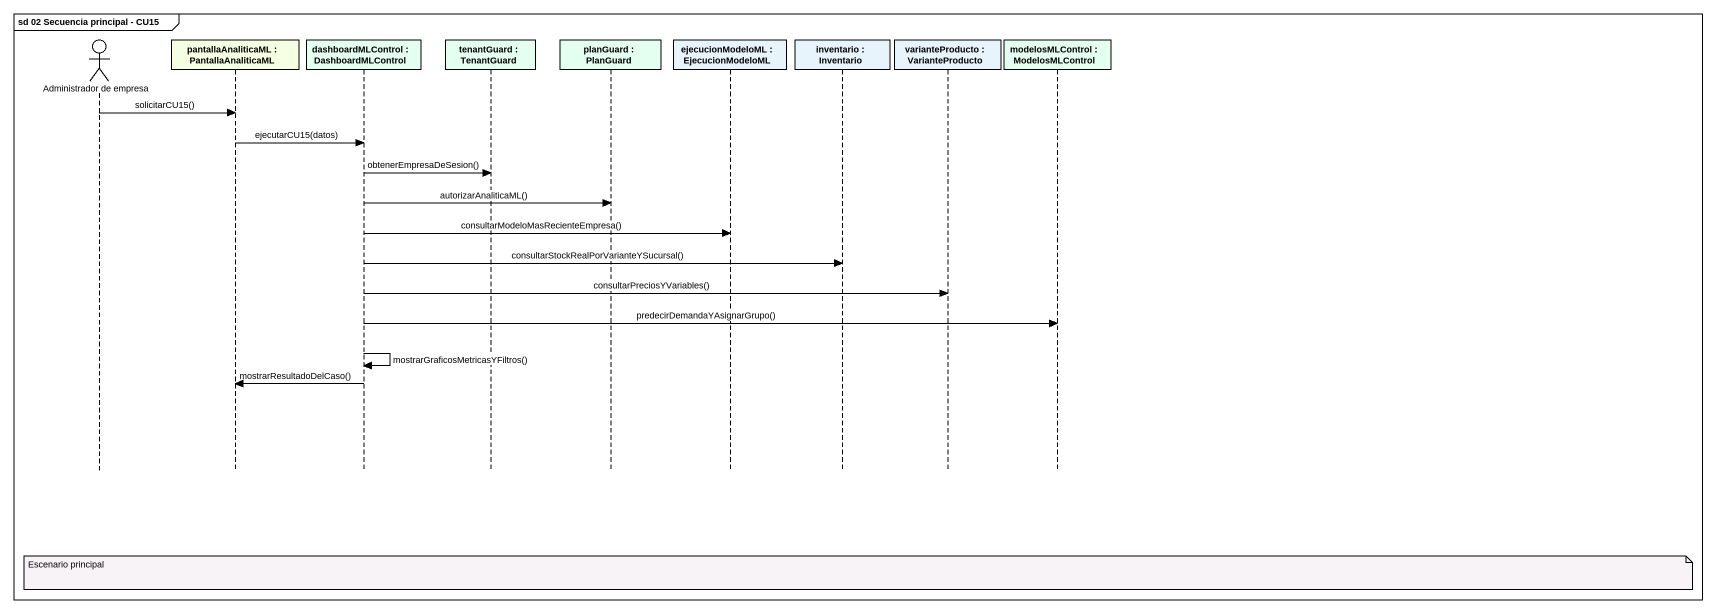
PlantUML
@startuml
mainframe sd 02 Secuencia principal - CU15
hide footbox
actor "Administrador de empresa" as Administrador_de_empresa
participant "pantallaAnaliticaML : PantallaAnaliticaML" as pantallaAnaliticaML #F5FFE1
participant "dashboardMLControl : DashboardMLControl" as dashboardMLControl #E4FFF0
participant "tenantGuard : TenantGuard" as tenantGuard #E4FFF0
participant "planGuard : PlanGuard" as planGuard #E4FFF0
participant "ejecucionModeloML : EjecucionModeloML" as ejecucionModeloML #E8F4FB
participant "inventario : Inventario" as inventario #E8F4FB
participant "varianteProducto : VarianteProducto" as varianteProducto #E8F4FB
participant "modelosMLControl : ModelosMLControl" as modelosMLControl #E4FFF0

Administrador_de_empresa -> pantallaAnaliticaML : solicitarCU15()
pantallaAnaliticaML -> dashboardMLControl : ejecutarCU15(datos)
dashboardMLControl -> tenantGuard : obtenerEmpresaDeSesion()
dashboardMLControl -> planGuard : autorizarAnaliticaML()
dashboardMLControl -> ejecucionModeloML : consultarModeloMasRecienteEmpresa()
dashboardMLControl -> inventario : consultarStockRealPorVarianteYSucursal()
dashboardMLControl -> varianteProducto : consultarPreciosYVariables()
dashboardMLControl -> modelosMLControl : predecirDemandaYAsignarGrupo()
dashboardMLControl -> dashboardMLControl : mostrarGraficosMetricasYFiltros()
dashboardMLControl -> pantallaAnaliticaML : mostrarResultadoDelCaso()
note over inventario : Escenario principal
@enduml
